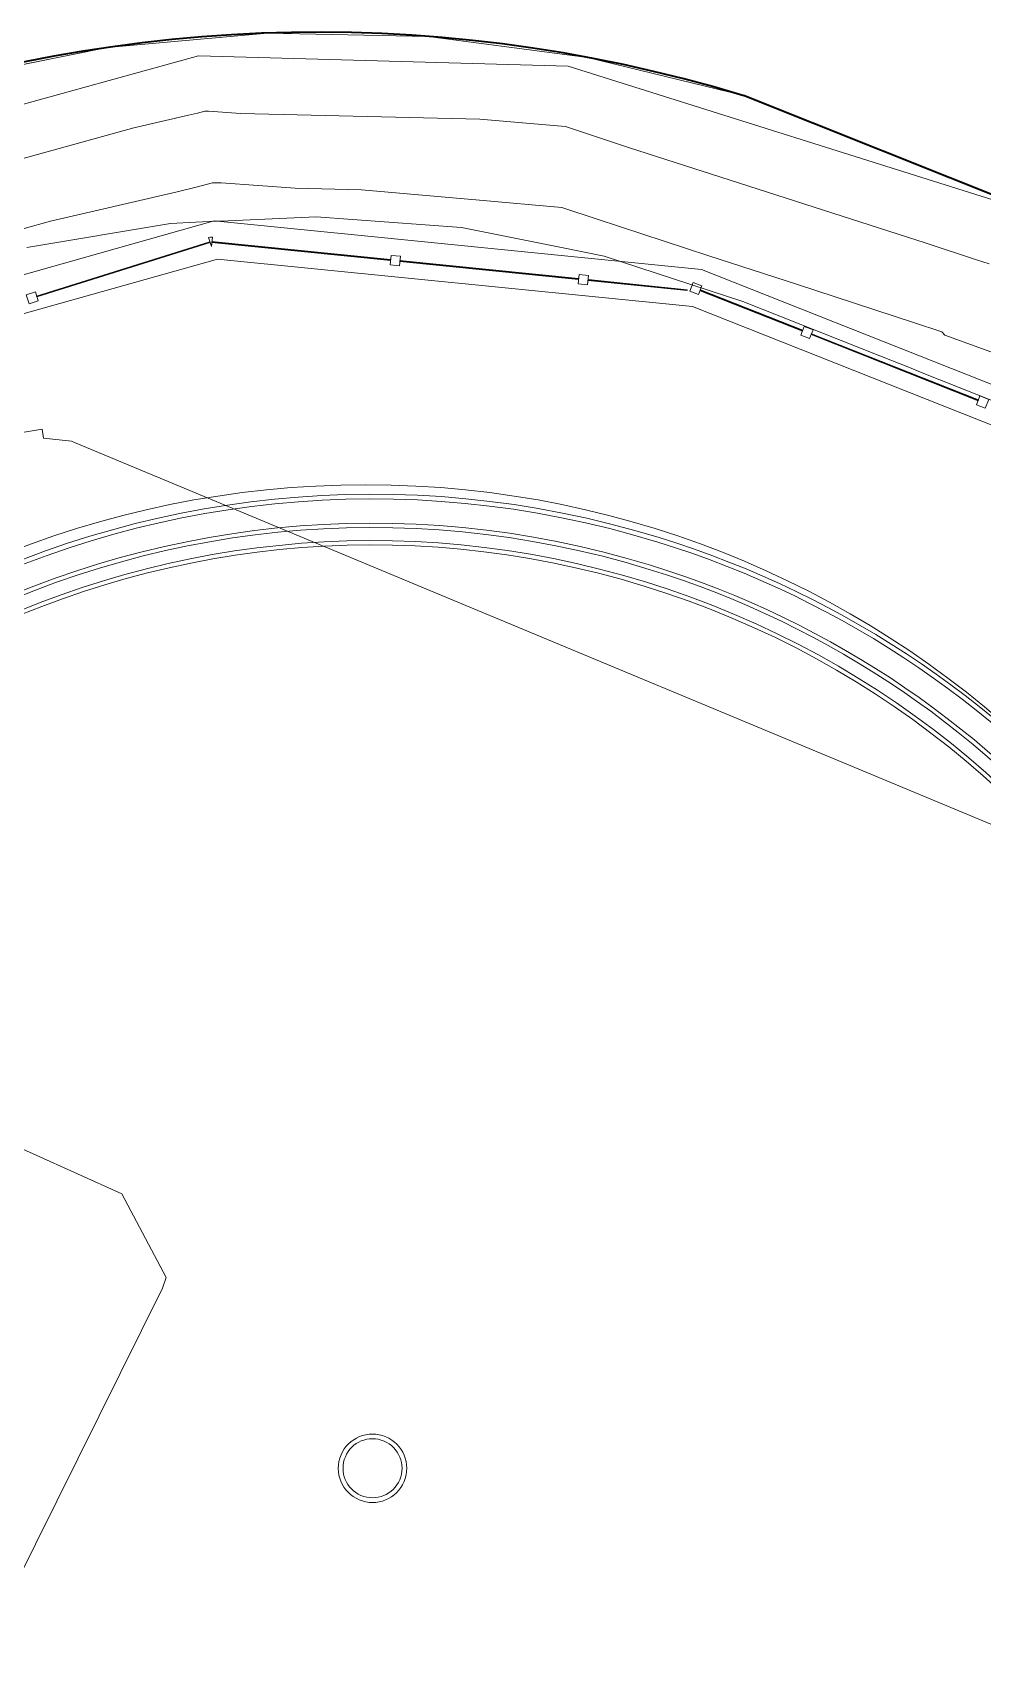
# Model space of a CAD drawing. Header units: metres. Extents: x -207 to 292, y -187 to 169.
# Drawn here: x -31.6 to -26.57, y 3.03 to 11.59 of the extents above; entities that cross this region are included whole.
import ezdxf

# ---------------------------------------------------------------- set-up
doc = ezdxf.new("R2010")
doc.units = ezdxf.units.M
for name, color, linetype, lineweight in [('A-GLAZ-CWMG', 7, 'Continuous', 9), ('C-TOPO', 7, 'Continuous', 9), ('C-TOPO-MAJR', 7, 'Continuous', 35), ('C-TOPO-MINR', 7, 'Continuous', 9), ('CERCO INTERIOR', 7, 'Continuous', 9), ('EQUIPOS PIS', 7, 'Continuous', 9), ('P-SANR-FIXT', 7, 'Continuous', 9), ('solera', 7, 'Continuous', 35)]:
    doc.layers.add(name, color=color, linetype=linetype, lineweight=lineweight)
doc.layers.add('PR10-ARQ-PL-001-Emplazamiento-C-1_dwg', color=7, linetype='Continuous', lineweight=9, true_color=0x767676)

# ---------------------------------------------------------------- blocks, each defined once
blk = doc.blocks.new('M_Estanque-Terraza - M_Estanque-Terraza-2331352-PLANTA EMPLAZAMIENTO ACTUALIZADO')
at = {"layer": 'P-SANR-FIXT'}
for radius, start, end in [(5.1516, 0, 180), (5.1516, 0, 180), (5.1266, 360, 180), (5.1266, 360, 180), (4.9983, 360, 180), (4.9755, 360, 180), (4.9059, 0, 180), (4.8832, 0, 180), (0.1811, 360, 180), (0.1811, 0, 180), (0.1561, 0, 180), (0.1561, 0, 180), (4.9059, 180, 0), (4.8832, 180, 0), (5.1516, 223.86377, 0), (5.1516, 223.86377, 0), (5.1266, 223.88055, 0), (5.1266, 223.88055, 0), (4.9983, 223.96935, 0), (4.9755, 223.98556, 360), (0.1811, 180, 360), (0.1811, 180, 0), (0.1561, 180, 0), (0.1561, 180, 0)]:
    blk.add_arc((0, 0), radius, start, end, dxfattribs=at)
blk = doc.blocks.new('Quad Corner Mullion - 50x50 mm-2128572-PLANTA EMPLAZAMIENTO ACTUALIZADO')
at = {"layer": 'A-GLAZ-CWMG'}
for p, q in [((0.025, 0.025), (-0.025, 0.025)), ((-0.025, 0.025), (-0.025, -0.025)), ((0.025, -0.025), (0.025, 0.025)), ((-0.025, -0.025), (0.025, -0.025))]:
    blk.add_line(p, q, dxfattribs=at)
blk = doc.blocks.new('Quad Corner Mullion - 50x50 mm-2128573-PLANTA EMPLAZAMIENTO ACTUALIZADO')
at = {"layer": 'A-GLAZ-CWMG'}
for p, q in [((-0.025, -0.025), (-0.025, 0.025)), ((-0.025, 0.025), (0.025, 0.025)), ((0.025, 0.025), (0.025, -0.025)), ((0.025, -0.025), (-0.025, -0.025))]:
    blk.add_line(p, q, dxfattribs=at)
blk = doc.blocks.new('Circular Mullion - 5mm-2127248-PLANTA EMPLAZAMIENTO ACTUALIZADO')
at = {"layer": 'A-GLAZ-CWMG'}
for p, q in [((-107.6478, -45.3968), (-107.9974, -46.2801)), ((-107.6455, -45.3977), (-107.9951, -46.281)), ((-107.9951, -46.281), (-107.6455, -45.3977)), ((-107.9927, -46.2819), (-107.6432, -45.3986)), ((-107.6455, -45.3977), (-107.6478, -45.3968)), ((-107.6432, -45.3986), (-107.6455, -45.3977)), ((-107.9974, -46.2801), (-107.9951, -46.281)), ((-107.9951, -46.281), (-107.9927, -46.2819))]:
    blk.add_line(p, q, dxfattribs=at)
blk = doc.blocks.new('Rectangular Mullion - 50 x 50 mm-2128568-PLANTA EMPLAZAMIENTO ACTUALIZADO')
at = {"layer": 'A-GLAZ-CWMG'}
for p, q in [((0.025, 0.025), (-0.025, 0.025)), ((-0.025, 0.025), (-0.025, -0.025)), ((0.025, -0.025), (0.025, 0.025)), ((-0.025, -0.025), (0.025, -0.025))]:
    blk.add_line(p, q, dxfattribs=at)
blk = doc.blocks.new('Rectangular Mullion - 50 x 50 mm-2128569-PLANTA EMPLAZAMIENTO ACTUALIZADO')
at = {"layer": 'A-GLAZ-CWMG'}
for p, q in [((-0.025, -0.025), (-0.025, 0.025)), ((-0.025, 0.025), (0.025, 0.025)), ((0.025, 0.025), (0.025, -0.025)), ((0.025, -0.025), (-0.025, -0.025))]:
    blk.add_line(p, q, dxfattribs=at)
blk = doc.blocks.new('Circular Mullion - 5mm-2144908-PLANTA EMPLAZAMIENTO ACTUALIZADO')
at = {"layer": 'A-GLAZ-CWMG'}
for p, q in [((-28.064, 10.2269), (-28.0649, 10.2246)), ((-28.0649, 10.2246), (-27.5235, 10.0103)), ((-28.0631, 10.2292), (-28.064, 10.2269)), ((-28.064, 10.2269), (-27.5226, 10.0127)), ((-27.5226, 10.0127), (-28.064, 10.2269)), ((-27.5216, 10.015), (-28.0631, 10.2292)), ((-27.5235, 10.0103), (-27.5226, 10.0127)), ((-27.5226, 10.0127), (-27.5216, 10.015))]:
    blk.add_line(p, q, dxfattribs=at)
blk = doc.blocks.new('Circular Mullion - 5mm-2144241-PLANTA EMPLAZAMIENTO ACTUALIZADO')
at = {"layer": 'A-GLAZ-CWMG'}
for p, q in [((-28.658, 10.2806), (-28.6582, 10.2781)), ((-28.6582, 10.2781), (-28.1335, 10.2249)), ((-28.6577, 10.2831), (-28.658, 10.2806)), ((-28.1332, 10.2274), (-28.658, 10.2806)), ((-28.658, 10.2806), (-28.1332, 10.2274)), ((-28.1329, 10.2299), (-28.6577, 10.2831)), ((-28.1335, 10.2249), (-28.1332, 10.2274)), ((-28.1332, 10.2274), (-28.1329, 10.2299))]:
    blk.add_line(p, q, dxfattribs=at)
blk = doc.blocks.new('Quad Corner Mullion - 50x50 mm-2144238-PLANTA EMPLAZAMIENTO ACTUALIZADO')
at = {"layer": 'A-GLAZ-CWMG'}
for p, q in [((0.0051, 0.025), (-0.0051, 0.025)), ((-0.0051, 0.025), (-0.0051, -0.025)), ((-0.0051, -0.025), (0.0146, 0.021)), ((0.0146, 0.021), (0.0051, 0.025))]:
    blk.add_line(p, q, dxfattribs=at)
blk = doc.blocks.new('Quad Corner Mullion - 50x50 mm-2144239-PLANTA EMPLAZAMIENTO ACTUALIZADO')
at = {"layer": 'A-GLAZ-CWMG'}
for p, q in [((-0.0051, -0.025), (-0.0051, 0.025)), ((-0.0051, 0.025), (0.0051, 0.025)), ((0.0146, 0.021), (-0.0051, -0.025)), ((0.0051, 0.025), (0.0146, 0.021))]:
    blk.add_line(p, q, dxfattribs=at)
blk = doc.blocks.new('Circular Mullion - 5mm-2137542-PLANTA EMPLAZAMIENTO ACTUALIZADO')
at = {"layer": 'A-GLAZ-CWMG'}
for p, q in [((-76.9709, -65.8044), (-76.9711, -65.8069)), ((-76.9711, -65.8069), (-76.0129, -65.8778)), ((-76.9707, -65.8019), (-76.9709, -65.8044)), ((-76.9709, -65.8044), (-76.0127, -65.8753)), ((-76.0127, -65.8753), (-76.9709, -65.8044)), ((-76.0125, -65.8729), (-76.9707, -65.8019)), ((-76.0129, -65.8778), (-76.0127, -65.8753)), ((-76.0127, -65.8753), (-76.0125, -65.8729))]:
    blk.add_line(p, q, dxfattribs=at)
blk = doc.blocks.new('YADRAN_LASQUEMAS_ARQ_MO_002_TERRAZAS_rvt-1-PLANTA EMPLAZAMIENTO ACTUALIZADO')
at = {"layer": 'A-GLAZ-CWMG', "lineweight": 9}
for name, p, rotation in [('Circular Mullion - 5mm-2127248-PLANTA EMPLAZAMIENTO ACTUALIZADO', (43.2898, -80.8308), 285.8001409549802), ('Circular Mullion - 5mm-2127248-PLANTA EMPLAZAMIENTO ACTUALIZADO', (43.2898, -80.8308), 285.8001409549802), ('Circular Mullion - 5mm-2127248-PLANTA EMPLAZAMIENTO ACTUALIZADO', (43.2898, -80.8308), 285.8001409549802), ('Circular Mullion - 5mm-2127248-PLANTA EMPLAZAMIENTO ACTUALIZADO', (43.2898, -80.8308), 285.8001409549802), ('Circular Mullion - 5mm-2127248-PLANTA EMPLAZAMIENTO ACTUALIZADO', (44.2847, -80.9317), 285.8001409549801), ('Circular Mullion - 5mm-2127248-PLANTA EMPLAZAMIENTO ACTUALIZADO', (44.2847, -80.9317), 285.8001409549801), ('Circular Mullion - 5mm-2127248-PLANTA EMPLAZAMIENTO ACTUALIZADO', (44.2847, -80.9317), 285.8001409549801), ('Circular Mullion - 5mm-2127248-PLANTA EMPLAZAMIENTO ACTUALIZADO', (44.2847, -80.9317), 285.8001409549801), ('Circular Mullion - 5mm-2137542-PLANTA EMPLAZAMIENTO ACTUALIZADO', (15.6978, 99.7486), 21.64421616060091), ('Circular Mullion - 5mm-2137542-PLANTA EMPLAZAMIENTO ACTUALIZADO', (15.6978, 99.7486), 21.64421616060091), ('Circular Mullion - 5mm-2137542-PLANTA EMPLAZAMIENTO ACTUALIZADO', (15.6978, 99.7486), 21.64421616060091), ('Circular Mullion - 5mm-2137542-PLANTA EMPLAZAMIENTO ACTUALIZADO', (15.6978, 99.7486), 21.64421616060091), ('Quad Corner Mullion - 50x50 mm-2144238-PLANTA EMPLAZAMIENTO ACTUALIZADO', (-30.6529, 10.4829), 17.40999999999958), ('Quad Corner Mullion - 50x50 mm-2144239-PLANTA EMPLAZAMIENTO ACTUALIZADO', (-30.6529, 10.4829), 17.40999999999958), ('Circular Mullion - 5mm-2127248-PLANTA EMPLAZAMIENTO ACTUALIZADO', (-72.8737, 117.6398), 89.9999999999995), ('Circular Mullion - 5mm-2127248-PLANTA EMPLAZAMIENTO ACTUALIZADO', (-72.8737, 117.6398), 89.9999999999995), ('Circular Mullion - 5mm-2127248-PLANTA EMPLAZAMIENTO ACTUALIZADO', (-72.8737, 117.6398), 89.9999999999995), ('Circular Mullion - 5mm-2127248-PLANTA EMPLAZAMIENTO ACTUALIZADO', (-72.8737, 117.6398), 89.9999999999995)]:
    blk.add_blockref(name, p, dxfattribs=dict(at, rotation=rotation))
at = {"layer": 'A-GLAZ-CWMG', "lineweight": 9, "extrusion": (0, 0, -1)}
for name, p, rotation in [('Rectangular Mullion - 50 x 50 mm-2128568-PLANTA EMPLAZAMIENTO ACTUALIZADO', (29.6777, 10.384), 185.7898590450198), ('Rectangular Mullion - 50 x 50 mm-2128569-PLANTA EMPLAZAMIENTO ACTUALIZADO', (29.6777, 10.384), 185.7898590450198), ('Rectangular Mullion - 50 x 50 mm-2128568-PLANTA EMPLAZAMIENTO ACTUALIZADO', (28.6828, 10.2831), 185.7898590450198), ('Rectangular Mullion - 50 x 50 mm-2128569-PLANTA EMPLAZAMIENTO ACTUALIZADO', (28.6828, 10.2831), 185.7898590450198), ('Rectangular Mullion - 50 x 50 mm-2128568-PLANTA EMPLAZAMIENTO ACTUALIZADO', (31.5985, 10.1864), 342.5900000000004), ('Rectangular Mullion - 50 x 50 mm-2128569-PLANTA EMPLAZAMIENTO ACTUALIZADO', (31.5985, 10.1864), 342.5900000000004), ('Quad Corner Mullion - 50x50 mm-2128572-PLANTA EMPLAZAMIENTO ACTUALIZADO', (28.0872, 10.2361), 21.59000000000054), ('Quad Corner Mullion - 50x50 mm-2128573-PLANTA EMPLAZAMIENTO ACTUALIZADO', (28.0872, 10.2361), 21.59000000000054), ('Rectangular Mullion - 50 x 50 mm-2128568-PLANTA EMPLAZAMIENTO ACTUALIZADO', (27.4993, 10.0035), 21.59000000000054), ('Rectangular Mullion - 50 x 50 mm-2128569-PLANTA EMPLAZAMIENTO ACTUALIZADO', (27.4993, 10.0035), 21.59000000000054), ('Rectangular Mullion - 50 x 50 mm-2128568-PLANTA EMPLAZAMIENTO ACTUALIZADO', (26.5695, 9.6355), 21.59000000000054), ('Rectangular Mullion - 50 x 50 mm-2128569-PLANTA EMPLAZAMIENTO ACTUALIZADO', (26.5695, 9.6355), 21.59000000000054)]:
    blk.add_blockref(name, p, dxfattribs=dict(at, rotation=rotation))
at = {"layer": 'A-GLAZ-CWMG', "lineweight": 9}
for name in ['Circular Mullion - 5mm-2144241-PLANTA EMPLAZAMIENTO ACTUALIZADO', 'Circular Mullion - 5mm-2144241-PLANTA EMPLAZAMIENTO ACTUALIZADO', 'Circular Mullion - 5mm-2144241-PLANTA EMPLAZAMIENTO ACTUALIZADO', 'Circular Mullion - 5mm-2144241-PLANTA EMPLAZAMIENTO ACTUALIZADO', 'Circular Mullion - 5mm-2144908-PLANTA EMPLAZAMIENTO ACTUALIZADO', 'Circular Mullion - 5mm-2144908-PLANTA EMPLAZAMIENTO ACTUALIZADO', 'Circular Mullion - 5mm-2144908-PLANTA EMPLAZAMIENTO ACTUALIZADO', 'Circular Mullion - 5mm-2144908-PLANTA EMPLAZAMIENTO ACTUALIZADO']:
    blk.add_blockref(name, (0, 0), dxfattribs=at)
at = {"layer": 'P-SANR-FIXT', "lineweight": 9, "rotation": 72.88020417694379}
blk.add_blockref('M_Estanque-Terraza - M_Estanque-Terraza-2331352-PLANTA EMPLAZAMIENTO ACTUALIZADO', (-29.798, 3.9952), dxfattribs=at)
blk = doc.blocks.new('PR10-ARQ-PL-001-Emplazamiento-C-1_dwg-674643-PLANTA EMPLAZAMIENTO ACTUALIZADO')
at = {"layer": 'C-TOPO', "flags": 128}
for points in [[(-7.803, 3.2562), (-22.5754, 9.156), (-27.8341, 11.2562), (-28.6599, 11.4584), (-29.4369, 11.5603), (-29.5029, 11.569), (-30.353, 11.5865), (-31.1998, 11.5107), (-32.0333, 11.3426), (-32.8433, 11.0842), (-33.6201, 10.7385), (-34.3544, 10.3098), (-35.0372, 9.8033), (-35.6605, 9.2249), (-36.2166, 8.5818)], [(-36.2166, 8.5818), (-35.6605, 9.2249), (-35.0372, 9.8033), (-34.3544, 10.3098), (-33.6201, 10.7385), (-32.8433, 11.0842), (-32.0333, 11.3426), (-31.1998, 11.5107), (-30.353, 11.5865), (-29.5029, 11.569), (-29.4369, 11.5603), (-28.6599, 11.4584), (-27.8341, 11.2562), (-22.5754, 9.156), (-7.803, 3.2562)], [(-5.944, -30.1085), (-2.2967, -20.7935), (2.6821, -7.8875), (2.9084, -6.6185), (2.668, -4.4125), (2.0583, -2.7575), (0.8638, -1.0195), (-1.6695, 0.8375), (-22.17, 8.9905), (-26.339, 10.6485), (-28.7623, 11.4115), (-30.7181, 11.4675), (-32.7573, 10.9045), (-34.0066, 10.2395), (-34.5882, 9.8705), (-35.702, 9.0345), (-36.6972, 7.7215), (-37.6353, 5.4905), (-38.5222, 3.3725), (-63.7955, -60.7665)], [(-31.6268, 10.4527), (-30.8666, 10.5806), (-30.7353, 10.5866), (-30.6225, 10.5918), (-30.5625, 10.5945), (-30.0965, 10.6159), (-29.3278, 10.5579), (-28.8067, 10.4544), (-28.5717, 10.4077), (-27.8392, 10.1672), (-27.113, 9.8791), (-26.9483, 9.8138), (-26.8976, 9.7937), (-24.7742, 8.9513)], [(-24.7742, 8.9513), (-26.8976, 9.7937), (-26.9483, 9.8138), (-27.113, 9.8791), (-27.8392, 10.1672), (-28.5717, 10.4077), (-28.8067, 10.4544), (-29.3278, 10.5579), (-30.0965, 10.6159), (-30.5625, 10.5945), (-30.6225, 10.5918), (-30.7353, 10.5866), (-30.8666, 10.5806), (-31.6268, 10.4527)]]:
    blk.add_lwpolyline(points, dxfattribs=at)
at = {"layer": 'C-TOPO-MAJR', "color": 1, "lineweight": 9, "true_color": 0xff0000, "flags": 128}
for points in [[(-27.2678, -10.8213), (-30.9585, -2.0775), (-32.2353, 2.2031), (-31.6933, 3.3696), (-30.9098, 4.9475), (-30.8894, 5.0037), (-31.124, 5.4476), (-31.8302, 5.7639), (-33.9418, 6.7098), (-36.7207, 7.8261)], [(-32.3315, 10.7343), (-31.0602, 11.0854), (-30.7709, 11.1524), (-30.7241, 11.164), (-30.6861, 11.1745), (-30.6658, 11.174), (-30.4951, 11.1619), (-29.2303, 11.1324), (-28.9629, 11.1088), (-28.7771, 11.0923), (-28.6967, 11.0658), (-28.4442, 10.9827), (-26.8739, 10.4769), (-26.6016, 10.3875), (-26.5358, 10.3658)]]:
    blk.add_lwpolyline(points, dxfattribs=at)
at = {"layer": 'C-TOPO-MINR', "color": 9, "true_color": 0xc0c0c0, "flags": 128}
for points in [[(-31.7816, 10.5145), (-31.5023, 10.5917), (-30.839, 10.7452), (-30.7317, 10.7719), (-30.6448, 10.7959), (-30.5982, 10.7948), (-30.2067, 10.7669), (-29.8569, 10.7587), (-29.2314, 10.7034), (-28.7969, 10.665), (-28.6088, 10.603), (-28.0183, 10.4085), (-27.5536, 10.2589), (-26.9352, 10.0559), (-26.7858, 10.0067), (-26.7694, 9.99), (-25.1942, 9.4179)], [(-25.1754, 6.8403), (-31.3745, 9.4222), (-31.3912, 9.4289), (-31.5395, 9.4441), (-31.5459, 9.4914), (-31.684, 9.4682), (-31.7383, 9.476), (-31.7316, 9.5179), (-31.7969, 9.4764), (-31.8627, 9.4518), (-31.9223, 9.4517), (-31.9586, 9.4744), (-31.9919, 9.429), (-32.1748, 9.4167), (-32.1367, 9.3996), (-32.2707, 9.3521), (-32.31, 9.3116), (-32.2136, 9.2845), (-32.4776, 9.1295), (-32.5741, 8.9633), (-33.9226, 7.7709), (-33.0738, 2.6861), (-36.4417, 3.7876)]]:
    blk.add_lwpolyline(points, dxfattribs=at)
at = {"layer": 'CERCO INTERIOR', "flags": 128}
for points in [[(-26.8741, -80.1294), (-28.514, -82.005), (-30.8001, -83.2053), (-33.4752, -83.4056), (-60.3697, -72.8347), (-62.4829, -71.5802), (-63.9697, -69.4823), (-64.498, -67.058), (-63.9585, -64.4298), (-36.3095, 6.0376), (-35.1236, 8.298), (-33.1334, 9.8905), (-30.636, 10.5944), (-28.0565, 10.3374), (-2.0459, 0.0167), (-0.0433, -1.295), (1.477, -3.3782), (1.9717, -5.8104), (1.4969, -8.3035), (0.5782, -10.6383), (-26.9308, -80.2728)], [(-33.402, -83.2195), (-60.2815, -72.6544), (-62.3443, -71.4299), (-63.7829, -69.3999), (-64.2936, -67.0568), (-63.766, -64.4868), (-36.1273, 5.9543), (-34.9659, 8.168), (-33.0401, 9.709), (-30.6181, 10.3917), (-28.1043, 10.1412), (-2.1386, -0.1617), (-0.1834, -1.4423), (1.2897, -3.4609), (1.7679, -5.8117), (1.3039, -8.2477), (0.3921, -10.565)]]:
    blk.add_lwpolyline(points, dxfattribs=at)
at = {"layer": 'EQUIPOS PIS'}
blk.add_circle((-29.833, 4.0505), 5.1472, dxfattribs=at)
at = {"layer": 'solera'}
blk.add_line((-0.655, 0.4014), (-27.8341, 11.2562), dxfattribs=at)
blk.add_arc((-30.0871, 3.844), 7.747, 73.0923, 148.58913, dxfattribs=at)

msp = doc.modelspace()

# ---------------------------------------------------------------- linework, layer by layer
at = {"layer": 'C-TOPO'}
for p, q in [((-30.353, 11.5865), (-31.1998, 11.5107)), ((-31.1998, 11.5107), (-30.353, 11.5865)), ((-29.5029, 11.569), (-30.353, 11.5865)), ((-30.353, 11.5865), (-29.5029, 11.569)), ((-29.4369, 11.5603), (-29.5029, 11.569)), ((-29.5029, 11.569), (-29.4369, 11.5603)), ((-28.6599, 11.4584), (-29.4369, 11.5603)), ((-29.4369, 11.5603), (-28.6599, 11.4584)), ((-31.1998, 11.5107), (-32.0333, 11.3426)), ((-32.0333, 11.3426), (-31.1998, 11.5107)), ((-30.7181, 11.4675), (-32.7573, 10.9045)), ((-28.7623, 11.4115), (-30.7181, 11.4675)), ((-26.339, 10.6485), (-28.7623, 11.4115)), ((-27.8341, 11.2562), (-28.6599, 11.4584)), ((-28.6599, 11.4584), (-27.8341, 11.2562)), ((-22.5754, 9.156), (-27.8341, 11.2562)), ((-27.8341, 11.2562), (-22.5754, 9.156)), ((-30.5625, 10.5945), (-30.0965, 10.6159)), ((-30.0965, 10.6159), (-30.5625, 10.5945)), ((-30.0965, 10.6159), (-29.3278, 10.5579)), ((-29.3278, 10.5579), (-30.0965, 10.6159)), ((-31.6268, 10.4527), (-30.8666, 10.5806)), ((-30.8666, 10.5806), (-31.6268, 10.4527)), ((-30.8666, 10.5806), (-30.7353, 10.5866)), ((-30.7353, 10.5866), (-30.8666, 10.5806)), ((-30.7353, 10.5866), (-30.6225, 10.5918)), ((-30.6225, 10.5918), (-30.7353, 10.5866)), ((-30.6225, 10.5918), (-30.5625, 10.5945)), ((-30.5625, 10.5945), (-30.6225, 10.5918)), ((-29.3278, 10.5579), (-28.8067, 10.4544)), ((-28.8067, 10.4544), (-29.3278, 10.5579)), ((-28.8067, 10.4544), (-28.5717, 10.4077)), ((-28.5717, 10.4077), (-28.8067, 10.4544)), ((-28.5717, 10.4077), (-27.8392, 10.1672)), ((-27.8392, 10.1672), (-28.5717, 10.4077)), ((-27.8392, 10.1672), (-27.113, 9.8791)), ((-27.113, 9.8791), (-27.8392, 10.1672)), ((-27.113, 9.8791), (-26.9483, 9.8138)), ((-26.9483, 9.8138), (-27.113, 9.8791)), ((-26.9483, 9.8138), (-26.8976, 9.7937)), ((-26.8976, 9.7937), (-26.9483, 9.8138)), ((-26.8976, 9.7937), (-24.7742, 8.9513)), ((-24.7742, 8.9513), (-26.8976, 9.7937))]:
    msp.add_line(p, q, dxfattribs=at)
at = {"layer": 'C-TOPO-MAJR', "color": 1, "lineweight": 9, "true_color": 0xff0000, "flags": 128}
for points in [[(-32.3315, 10.7343), (-31.0602, 11.0854), (-30.7709, 11.1524), (-30.7241, 11.164), (-30.6861, 11.1745), (-30.6658, 11.174), (-30.4951, 11.1619), (-29.2303, 11.1324), (-28.9629, 11.1088), (-28.7771, 11.0923), (-28.6967, 11.0658), (-28.4442, 10.9827), (-26.8739, 10.4769), (-26.6016, 10.3875), (-26.5358, 10.3658)], [(-27.2678, -10.8213), (-30.9585, -2.0775), (-32.2353, 2.2031), (-31.6933, 3.3696), (-30.9098, 4.9475), (-30.8894, 5.0037), (-31.124, 5.4476), (-31.8302, 5.7639), (-33.9418, 6.7098), (-36.7207, 7.8261)]]:
    msp.add_lwpolyline(points, dxfattribs=at)
at = {"layer": 'C-TOPO-MINR', "color": 9, "true_color": 0xc0c0c0, "flags": 128}
for points in [[(-31.7816, 10.5145), (-31.5023, 10.5917), (-30.839, 10.7452), (-30.7317, 10.7719), (-30.6448, 10.7959), (-30.5982, 10.7948), (-30.2067, 10.7669), (-29.8569, 10.7587), (-29.2314, 10.7034), (-28.7969, 10.665), (-28.6088, 10.603), (-28.0183, 10.4085), (-27.5536, 10.2589), (-26.9352, 10.0559), (-26.7858, 10.0067), (-26.7694, 9.99), (-25.1942, 9.4179)], [(-36.4417, 3.7876), (-33.0738, 2.6861), (-33.9226, 7.7709), (-32.5741, 8.9633), (-32.4776, 9.1295), (-32.2136, 9.2845), (-32.31, 9.3116), (-32.2707, 9.3521), (-32.1367, 9.3996), (-32.1748, 9.4167), (-31.9919, 9.429), (-31.9586, 9.4744), (-31.9223, 9.4517), (-31.8627, 9.4518), (-31.7969, 9.4764), (-31.7316, 9.5179), (-31.7383, 9.476), (-31.684, 9.4682), (-31.5459, 9.4914), (-31.5395, 9.4441), (-31.3912, 9.4289), (-31.3745, 9.4222), (-25.1754, 6.8403)]]:
    msp.add_lwpolyline(points, dxfattribs=at)

# ---------------------------------------------------------------- block references
at = {"lineweight": 5}
msp.add_blockref('YADRAN_LASQUEMAS_ARQ_MO_002_TERRAZAS_rvt-1-PLANTA EMPLAZAMIENTO ACTUALIZADO', (0, 0), dxfattribs=at)
at = {"layer": 'PR10-ARQ-PL-001-Emplazamiento-C-1_dwg', "color": 7}
msp.add_blockref('PR10-ARQ-PL-001-Emplazamiento-C-1_dwg-674643-PLANTA EMPLAZAMIENTO ACTUALIZADO', (0, 0), dxfattribs=at)

doc.saveas('drawing.dxf')
